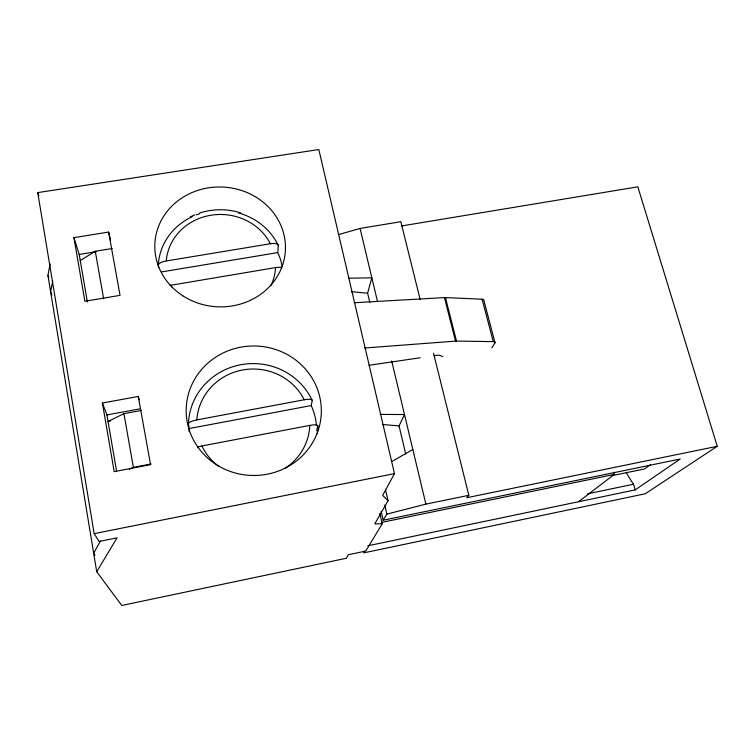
<?xml version="1.0" encoding="UTF-8"?>
<svg xmlns="http://www.w3.org/2000/svg" width="755" height="755" viewBox="0 0 755 755"><rect width="100%" height="100%" fill="white"/><g stroke="black" fill="none" stroke-linecap="round" stroke-linejoin="round"><path stroke-width="1.13" d="M282.125 266.392A61.778 57.069 2.6 0 0 277.774 252.585L278.321 245.62A62.627 57.758 2.7 0 0 238.58 212.948M379.859 513.381L382.228 523.753L365.713 551.074L348.319 554.727L346.46 558.228L121.772 605.472L96.716 571.733L47.924 275.358L50.123 263.957M52.718 281.294L50.613 291.647L51.916 294.931M316.468 425.48A63.779 61.391 -0.6 0 0 311.192 405.567L312.23 400.527A64.694 62.203 -0.2 0 0 240.732 364.731A64.694 62.203 -0.2 0 0 188.439 423.753L189.146 428.547A63.779 61.391 -0.6 0 0 189.127 431.69M316.675 430.652L317.789 425.933A64.694 62.203 -0.2 0 1 317.242 433.87M369.771 302.321L367.609 293.204L371.856 277.84L348.829 278.199M405.746 454.142L399.055 425.895L404.491 414.533L380.142 414.41M96.716 571.733L117.025 537.871L99.094 541.477L94.158 533.653L37.75 192.601L318.818 149.528L394.478 473.621L382.662 495.422L388.042 500.725L374.754 523.904L382.228 523.753M100.472 540.92L93.677 553.302L95.007 555.218M364.656 551.131L363.589 552.905L645.251 493.761L717.25 446.29L637.833 186.825L401.773 225.924M367.845 545.808L635.181 489.891L680.217 459.012L383.191 520.214L386.843 514.127L384.776 505.114M354.237 302.727L444.468 297.602A5.832 1.831 -14.5 0 1 445.45 297.593L482.105 299.197A5.7 1.736 -14.9 0 1 483.88 300.462L494.997 342.732L492.288 347.158A5.7 1.529 -14.7 0 1 491.722 347.734M433.549 353.359L468.836 495.308L466.75 497.724L717.25 446.29M578.556 501.735L614.268 474.414L613.645 472.196M650.3 464.797L644.562 468.94L611.541 475.754M80.247 260.55L95.262 251.264L112.25 248.508M391.788 461.56L412.834 449.489M141.468 410.418L123.914 413.655L108.031 421.507L110.343 421.082M190.279 216.921L194.922 214.76M129.341 469.195L133.38 467.354L151.123 463.947M339.07 234.446L360.059 228.435L400.829 221.706L420.176 299.556M199.754 212.976C212.938 208.72 227.397 208.691 240.609 212.844M386.843 514.127L425.877 504.113L468.836 495.308M587.522 493.817L633.568 484.229L635.181 489.891M381.907 522.356L614.268 474.414M94.158 533.653L394.478 473.621M317.864 425.924A8.579 2.057 -12.3 0 0 309.795 425.395L201.878 445.978A56.55 54.341 0 0 0 218.771 466.392M189.146 428.547L311.192 405.567M188.363 423.763A8.73 2.265 -10.9 0 1 196.857 419.903L304.237 399.773A8.522 2.218 -12.2 0 1 312.306 400.509M139.165 399.754L138.269 396.46L102.387 403.01L106.899 414.948L140.411 408.766M170.139 285.39A8.475 3.077 -9.8 0 1 170.96 285.248L275.528 267.6A54.728 50.434 2.8 0 1 270.988 285.522M161.73 271.904L277.774 252.585M158.239 265.505A8.428 3.218 -9.6 0 1 166.289 260.966L270.356 243.752A8.229 3.162 -11.7 0 1 278.387 245.611M110.56 239.986L108.626 232.087L73.933 237.646L79.19 254.454L96.555 251.632M369.025 365.297L420.148 357.766M434.087 355.718L436.409 355.369A5.729 1.557 -14 0 1 439.939 355.435L442.892 356.605M364.665 348.008L455.529 341.118A5.889 1.642 -14.3 0 1 456.511 341.09L493.251 341.628A5.757 1.557 -14.7 0 1 494.997 342.732M382.861 424.536L399.055 425.895M351.377 291.685L367.609 293.204M47.924 275.358L48.782 277.538M37.75 192.601L38.873 195.8M482.105 299.197L493.251 341.628M445.45 297.593L456.511 341.09M444.468 297.602L455.529 341.118M360.059 228.435L377.538 301.632M391.685 360.899L425.877 504.113M385.409 489.306L388.042 500.725M381.124 511.173L383.191 520.214M108.626 232.087L120.036 295.347L84.881 301.273L73.933 237.646M138.269 396.46L150.556 464.655L114.194 471.639L102.387 403.01M95.262 251.264L103.652 298.81M123.914 413.655L133.38 467.354M79.19 254.454L87.391 301.943M106.899 414.948L116.61 471.233M158.682 267.751L158.314 265.486A62.627 57.758 2.7 0 1 192.138 216.713M633.568 484.229A88.561 32.116 78 0 1 626.197 472.337M171.819 286.919A54.728 50.434 2.8 0 1 170.951 285.22M166.279 260.937A54.728 50.434 2.8 0 1 210.796 215.26A54.728 50.434 2.8 0 1 270.356 243.752M275.528 267.629A8.277 3.02 -11.8 0 1 281.785 267.648M196.366 214.911A62.627 57.758 2.7 0 1 199.631 213.75M197.461 447.12A8.786 2.105 -11.1 0 1 201.878 445.997M309.795 425.376A56.55 54.341 0 0 1 284.871 468.43M196.857 419.884A56.55 54.341 0 0 1 242.478 370.016A56.55 54.341 0 0 1 304.237 399.773M182.861 295.828A65.345 59.928 3.2 0 0 285.23 252.51A65.345 59.928 3.2 0 0 192.289 192.449A65.345 59.928 3.2 0 0 182.861 295.828M215.666 464.183A67.591 64.76 0.9 0 0 321.149 415.675A67.591 64.76 0.9 0 0 224.443 352.349A67.591 64.76 0.9 0 0 215.666 464.183"/></g></svg>
